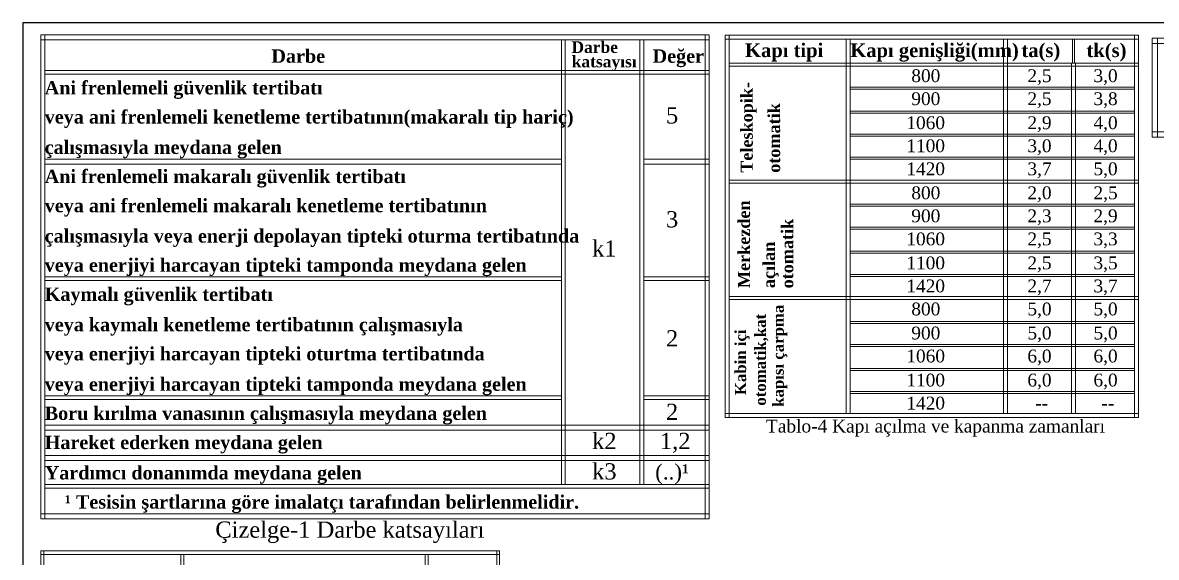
# Model space of a CAD drawing. Header units: millimetres. Extents: x 0 to 4572, y 0 to 3852.
# Drawn here: x 0 to 2726, y 2567 to 3852 of the extents above; entities that cross this region are included whole.
import ezdxf

# ---------------------------------------------------------------- set-up
doc = ezdxf.new("R2010")
doc.units = ezdxf.units.MM
doc.styles.add('WMF-Times New Roman Tur0', font='timesbd.ttf')
doc.styles.add('WMF-Times New Roman Tur1', font='times.ttf')

msp = doc.modelspace()

# ---------------------------------------------------------------- linework, layer by layer
at = {"lineweight": 0}
for p, q in [((0, 3852.2), (0, 0)), ((0, 3852.2), (4572.3, 3852.2)), ((43.9, 3822.9), (1650.7, 3822.9)), ((43.9, 3810.7), (43.9, 3822.9)), ((1689.5, 3822.5), (2683.7, 3822.5)), ((1689.5, 3812.8), (1689.5, 3822.5)), ((1650.7, 3810.7), (43.9, 3810.7)), ((2683.7, 3812.8), (1689.5, 3812.8)), ((53, 3737.6), (1650.7, 3737.6)), ((53, 3728.5), (53, 3737.6)), ((1699.2, 3755.1), (2683.7, 3755.1)), ((1699.2, 3747.8), (1699.2, 3755.1)), ((2683.7, 3747.8), (1699.2, 3747.8)), ((1650.7, 3728.5), (53, 3728.5)), ((1493.7, 3524.4), (1650.7, 3524.4)), ((1493.7, 3512.2), (1493.7, 3524.4)), ((1650.7, 3512.2), (1493.7, 3512.2)), ((1699.2, 3473.4), (2683.7, 3473.4)), ((1699.2, 3466.2), (1699.2, 3473.4)), ((2683.7, 3466.2), (1699.2, 3466.2)), ((1493.7, 3241.2), (1650.7, 3241.2)), ((1493.7, 3232), (1493.7, 3241.2)), ((1650.7, 3232), (1493.7, 3232)), ((1699.2, 3194.2), (2683.7, 3194.2)), ((1699.2, 3186.9), (1699.2, 3194.2)), ((2683.7, 3186.9), (1699.2, 3186.9)), ((1493.7, 2954.9), (1650.7, 2954.9)), ((1493.7, 2945.8), (1493.7, 2954.9)), ((1650.7, 2945.8), (1493.7, 2945.8)), ((1689.5, 2912.5), (2683.7, 2912.5)), ((1689.5, 2902.9), (1689.5, 2912.5)), ((2683.7, 2902.9), (1689.5, 2902.9)), ((53, 2884.8), (1650.7, 2884.8)), ((53, 2872.7), (53, 2884.8)), ((1650.7, 2872.7), (53, 2872.7)), ((53, 2811.7), (1650.7, 2811.7)), ((53, 2799.6), (53, 2811.7)), ((1650.7, 2799.6), (53, 2799.6)), ((53, 2741.7), (1650.7, 2741.7)), ((53, 2732.6), (53, 2741.7)), ((1650.7, 2732.6), (53, 2732.6)), ((43.9, 2671.6), (1650.7, 2671.6)), ((43.9, 2659.5), (43.9, 2671.6)), ((1650.7, 2659.5), (43.9, 2659.5))]:
    msp.add_line(p, q, dxfattribs=at)
msp.add_lwpolyline([(4572.3, 3852.2), (0, 3852.2), (0, 0), (4572.3, 0)], close=True)
for points in [[(43.9, 3822.9), (43.9, 2659.5), (53, 2659.5), (53, 3822.9)], [(1641.5, 3822.9), (1641.5, 2659.5), (1650.7, 2659.5), (1650.7, 3822.9)], [(1689.5, 3822.5), (1689.5, 2902.9), (1699.2, 2902.9), (1699.2, 3822.5)], [(2674, 3822.5), (2674, 2902.9), (2683.7, 2902.9), (2683.7, 3822.5)], [(1295.6, 3810.7), (1295.6, 2741.7), (1304.8, 2741.7), (1304.8, 3810.7)], [(1484.6, 3810.7), (1484.6, 2741.7), (1493.7, 2741.7), (1493.7, 3810.7)], [(1980.7, 3812.8), (1980.7, 2912.5), (1990.4, 2912.5), (1990.4, 3812.8)], [(2358.7, 3812.8), (2358.7, 2912.5), (2368.3, 2912.5), (2368.3, 3812.8)], [(2524.8, 3812.8), (2524.8, 3755.1), (2529.6, 3755.1), (2529.6, 3812.8)], [(2716.4, 3802), (4483.6, 3802), (4483.6, 3814.9), (2716.4, 3814.9)], [(2716.4, 3577.1), (2716.4, 3814.9), (2729.3, 3814.9), (2729.3, 3577.1)], [(2522.4, 3755.1), (2522.4, 2912.5), (2532, 2912.5), (2532, 3755.1)], [(1990.4, 3697.3), (2674, 3697.3), (2674, 3692.5), (1990.4, 3692.5)], [(1990.4, 3639.5), (2674, 3639.5), (2674, 3634.7), (1990.4, 3634.7)], [(1990.4, 3584.1), (2674, 3584.1), (2674, 3579.3), (1990.4, 3579.3)], [(2716.4, 3577.1), (4483.6, 3577.1), (4483.6, 3589.9), (2716.4, 3589.9)], [(53, 3524.4), (1295.6, 3524.4), (1295.6, 3512.2), (53, 3512.2)], [(1990.4, 3528.8), (2674, 3528.8), (2674, 3524), (1990.4, 3524)], [(1990.4, 3415.6), (2674, 3415.6), (2674, 3410.8), (1990.4, 3410.8)], [(1990.4, 3360.3), (2674, 3360.3), (2674, 3355.4), (1990.4, 3355.4)], [(1990.4, 3302.5), (2674, 3302.5), (2674, 3297.7), (1990.4, 3297.7)], [(1990.4, 3247.1), (2674, 3247.1), (2674, 3242.3), (1990.4, 3242.3)], [(53, 3241.2), (1295.6, 3241.2), (1295.6, 3232), (53, 3232)], [(1990.4, 3134), (2674, 3134), (2674, 3129.2), (1990.4, 3129.2)], [(1990.4, 3078.6), (2674, 3078.6), (2674, 3073.8), (1990.4, 3073.8)], [(1990.4, 3020.8), (2674, 3020.8), (2674, 3016), (1990.4, 3016)], [(53, 2954.9), (1295.6, 2954.9), (1295.6, 2945.8), (53, 2945.8)], [(1990.4, 2965.5), (2674, 2965.5), (2674, 2960.6), (1990.4, 2960.6)], [(43.8, 2582.4), (1146.9, 2582.4), (1146.9, 2573.3), (43.8, 2573.3)], [(43.8, 2582.4), (43.8, 1877.1), (50.6, 1877.1), (50.6, 2582.4)], [(380.6, 2573.3), (380.6, 1992.4), (387.4, 1992.4), (387.4, 2573.3)], [(968.3, 2573.3), (968.3, 1992.4), (975.1, 1992.4), (975.1, 2573.3)], [(1140.1, 2582.4), (1140.1, 1877.1), (1146.9, 1877.1), (1146.9, 2582.4)]]:
    msp.add_lwpolyline(points, close=True, dxfattribs=at)

# ---------------------------------------------------------------- texts
for s, height, style, p in [('Darbe', 32.05, 'WMF-Times New Roman Tur0', (598.2, 3755.9)), ('Darbe ', 27.78, 'WMF-Times New Roman Tur0', (1319.8, 3779.5)), ('Değer', 32.05, 'WMF-Times New Roman Tur0', (1515, 3755.9)), ('Kapı tipi', 32.74, 'WMF-Times New Roman Tur0', (1737.3, 3769.5)), ('Kapı genişliği(mm)', 32.74, 'WMF-Times New Roman Tur0', (1990.4, 3769.5)), ('ta(s)', 32.74, 'WMF-Times New Roman Tur0', (2402, 3769.5)), ('tk(s)', 32.74, 'WMF-Times New Roman Tur0', (2558.5, 3769.5)), (' katsayısı', 27.78, 'WMF-Times New Roman Tur0', (1309.9, 3744.8)), ('800 ', 30.81, 'WMF-Times New Roman Tur1', (2137.2, 3709.3)), ('2,5', 30.81, 'WMF-Times New Roman Tur1', (2416.4, 3709.3)), ('3,0', 30.81, 'WMF-Times New Roman Tur1', (2575.3, 3709.3)), ('Ani frenlemeli güvenlik tertibatı', 32.053, 'WMF-Times New Roman Tur0', (53, 3679.7)), ('900 ', 30.81, 'WMF-Times New Roman Tur1', (2137.2, 3654)), ('2,5', 30.81, 'WMF-Times New Roman Tur1', (2416.4, 3654)), ('3,8', 30.81, 'WMF-Times New Roman Tur1', (2575.3, 3654)), ('veya ani frenlemeli kenetleme tertibatının(makaralı tip hariç) ', 32.053, 'WMF-Times New Roman Tur0', (53, 3609.7)), ('5', 39, 'WMF-Times New Roman Tur1', (1547.1, 3609.7)), ('1060 ', 30.81, 'WMF-Times New Roman Tur1', (2125.2, 3596.2)), ('2,9', 30.81, 'WMF-Times New Roman Tur1', (2416.4, 3596.2)), ('4,0', 30.81, 'WMF-Times New Roman Tur1', (2575.3, 3596.2)), ('1100 ', 30.81, 'WMF-Times New Roman Tur1', (2125.2, 3540.8)), ('3,0', 30.81, 'WMF-Times New Roman Tur1', (2416.4, 3540.8)), ('4,0', 30.81, 'WMF-Times New Roman Tur1', (2575.3, 3540.8)), ('çalışmasıyla meydana gelen', 32.053, 'WMF-Times New Roman Tur0', (53, 3536.6)), ('Ani frenlemeli makaralı güvenlik tertibatı', 32.053, 'WMF-Times New Roman Tur0', (53, 3466.6)), ('1420 ', 30.81, 'WMF-Times New Roman Tur1', (2125.2, 3485.4)), ('3,7', 30.81, 'WMF-Times New Roman Tur1', (2416.4, 3485.4)), ('5,0', 30.81, 'WMF-Times New Roman Tur1', (2575.3, 3485.4)), ('800 ', 30.81, 'WMF-Times New Roman Tur1', (2137.2, 3427.7)), ('2,0', 30.81, 'WMF-Times New Roman Tur1', (2416.4, 3427.7)), ('2,5', 30.81, 'WMF-Times New Roman Tur1', (2575.3, 3427.7)), ('veya ani frenlemeli makaralı kenetleme tertibatının ', 32.053, 'WMF-Times New Roman Tur0', (53, 3396.5)), ('3', 39, 'WMF-Times New Roman Tur1', (1547.1, 3360)), ('900 ', 30.81, 'WMF-Times New Roman Tur1', (2137.2, 3372.3)), ('2,3', 30.81, 'WMF-Times New Roman Tur1', (2416.4, 3372.3)), ('2,9', 30.81, 'WMF-Times New Roman Tur1', (2575.3, 3372.3)), ('çalışmasıyla veya enerji depolayan tipteki oturma tertibatında', 32.053, 'WMF-Times New Roman Tur0', (53, 3323.4)), ('k1', 38.98, 'WMF-Times New Roman Tur1', (1369.4, 3289.9)), ('1060 ', 30.81, 'WMF-Times New Roman Tur1', (2125.2, 3316.9)), ('2,5', 30.81, 'WMF-Times New Roman Tur1', (2416.4, 3316.9)), ('3,3', 30.81, 'WMF-Times New Roman Tur1', (2575.3, 3316.9)), ('veya enerjiyi harcayan tipteki tamponda meydana gelen', 32.053, 'WMF-Times New Roman Tur0', (53, 3253.4)), ('1100 ', 30.81, 'WMF-Times New Roman Tur1', (2125.2, 3259.2)), ('2,5', 30.81, 'WMF-Times New Roman Tur1', (2416.4, 3259.2)), ('3,5', 30.81, 'WMF-Times New Roman Tur1', (2575.3, 3259.2)), ('Kaymalı güvenlik tertibatı', 32.053, 'WMF-Times New Roman Tur0', (53, 3183.3)), ('1420 ', 30.81, 'WMF-Times New Roman Tur1', (2125.2, 3203.8)), ('2,7', 30.81, 'WMF-Times New Roman Tur1', (2416.4, 3203.8)), ('3,7', 30.81, 'WMF-Times New Roman Tur1', (2575.3, 3203.8)), ('800 ', 30.81, 'WMF-Times New Roman Tur1', (2137.2, 3148.4)), ('5,0', 30.81, 'WMF-Times New Roman Tur1', (2416.4, 3148.4)), ('5,0', 30.81, 'WMF-Times New Roman Tur1', (2575.3, 3148.4)), ('veya kaymalı kenetleme tertibatının çalışmasıyla', 32.053, 'WMF-Times New Roman Tur0', (53, 3110.2)), ('2', 39, 'WMF-Times New Roman Tur1', (1547.1, 3073.7)), ('900 ', 30.81, 'WMF-Times New Roman Tur1', (2137.2, 3090.6)), ('5,0', 30.81, 'WMF-Times New Roman Tur1', (2416.4, 3090.6)), ('5,0', 30.81, 'WMF-Times New Roman Tur1', (2575.3, 3090.6)), ('veya enerjiyi harcayan tipteki oturtma tertibatında', 32.053, 'WMF-Times New Roman Tur0', (53, 3040.2)), ('1060 ', 30.81, 'WMF-Times New Roman Tur1', (2125.2, 3035.3)), ('6,0', 30.81, 'WMF-Times New Roman Tur1', (2416.4, 3035.3)), ('6,0', 30.81, 'WMF-Times New Roman Tur1', (2575.3, 3035.3)), ('veya enerjiyi harcayan tipteki tamponda meydana gelen', 32.053, 'WMF-Times New Roman Tur0', (53, 2967.1)), ('1100 ', 30.81, 'WMF-Times New Roman Tur1', (2125.2, 2977.5)), ('6,0', 30.81, 'WMF-Times New Roman Tur1', (2416.4, 2977.5)), ('6,0', 30.81, 'WMF-Times New Roman Tur1', (2575.3, 2977.5)), ('1420 ', 30.81, 'WMF-Times New Roman Tur1', (2125.2, 2922.1)), ('Boru kırılma vanasının çalışmasıyla meydana gelen', 32.053, 'WMF-Times New Roman Tur0', (53, 2897)), ('2', 39, 'WMF-Times New Roman Tur1', (1547.1, 2897)), (' --', 30.81, 'WMF-Times New Roman Tur1', (2423.7, 2922.1)), (' --', 30.81, 'WMF-Times New Roman Tur1', (2582.6, 2922.1)), ('Tablo-4 Kapı açılma ve kapanma zamanları', 30.814, 'WMF-Times New Roman Tur1', (1787.7, 2866.8)), ('k2', 38.98, 'WMF-Times New Roman Tur1', (1369.4, 2827)), ('1,2', 38.98, 'WMF-Times New Roman Tur1', (1532.6, 2827)), ('Hareket ederken meydana gelen', 32.053, 'WMF-Times New Roman Tur0', (53, 2827)), ('Yardımcı donanımda meydana gelen', 32.053, 'WMF-Times New Roman Tur0', (53, 2753.9)), ('k3', 38.98, 'WMF-Times New Roman Tur1', (1369.4, 2753.9)), ('  (..)¹', 36.55, 'WMF-Times New Roman Tur1', (1493.7, 2753.9)), ('    ¹ Tesisin şartlarına göre imalatçı tarafından belirlenmelidir.', 32.053, 'WMF-Times New Roman Tur0', (53, 2683.8)), ('Çizelge-1 Darbe katsayıları', 38.984, 'WMF-Times New Roman Tur1', (463.3, 2613.8))]:
    msp.add_text(s, height=height, dxfattribs=dict(at, style=style)).set_placement(p)
at = {"lineweight": 0, "style": 'WMF-Times New Roman Tur0'}
for s, height, p in [('Teleskopik-', 28.888, (1755.8, 3491.3)), ('otomatik', 28.89, (1821.7, 3491.3)), ('Merkezden', 28.89, (1749.3, 3214)), (' otomatik', 28.89, (1853.3, 3202.4)), ('açılan', 28.89, (1809.2, 3214)), (' kapısı çarpma', 26.711, (1830.5, 2918.5)), ('otomatik,kat ', 26.711, (1787.4, 2931.3)), ('Kabin içi ', 26.71, (1739.9, 2956.6))]:
    msp.add_text(s, height=height, rotation=90, dxfattribs=at).set_placement(p)

doc.saveas('drawing.dxf')
